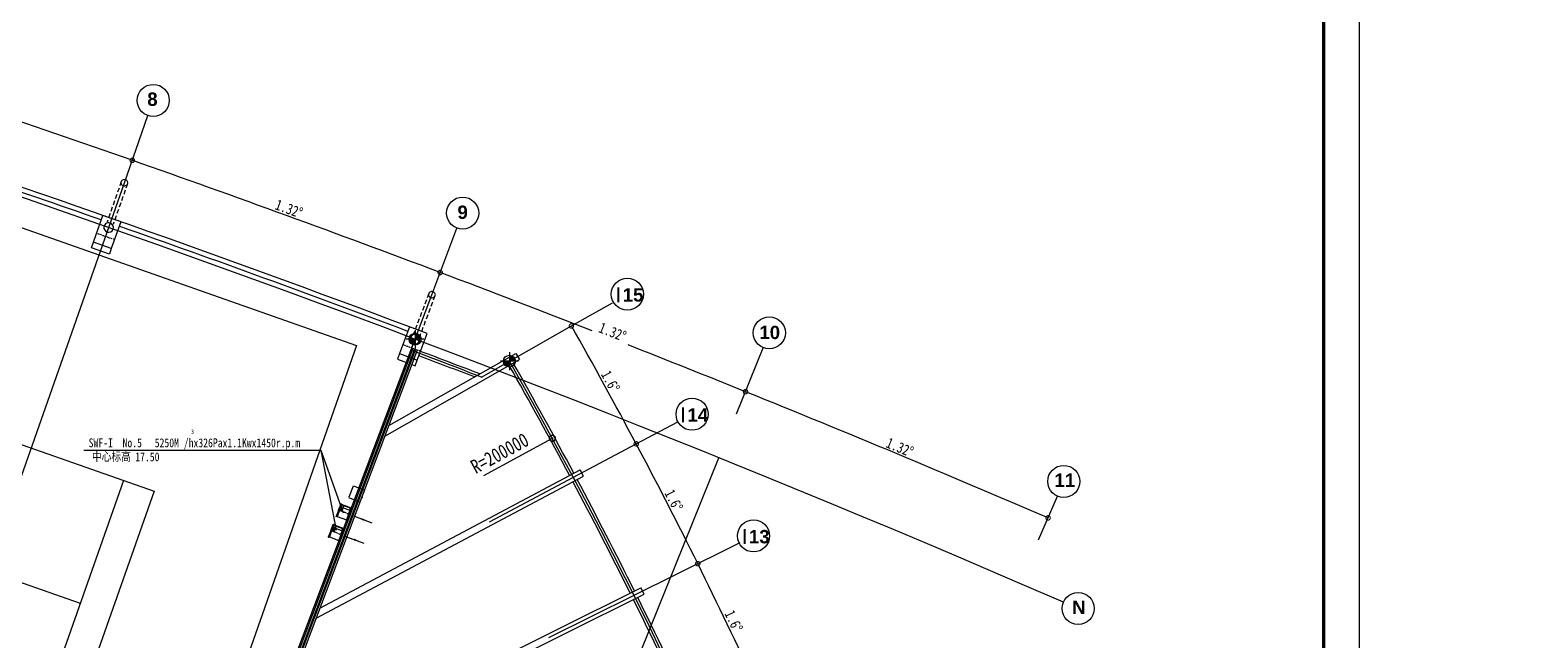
# Model space of a CAD drawing. Extents: x 23618587 to 48466785, y 42305484 to 86624613.
# Drawn here: x 24343642 to 24407137, y 43103759 to 43129440 of the extents above; entities that cross this region are included whole.
import ezdxf

# ---------------------------------------------------------------- set-up
doc = ezdxf.new("R2010")
doc.units = 0
doc.header["$MEASUREMENT"] = 0
doc.linetypes.add('DASHDOT', pattern=[1, 0.5, -0.25, 0, -0.25])
doc.linetypes.add('HIDDEN', pattern=[9.525, 6.35, -3.175])
doc.layers.get('0').update_dxf_attribs({"linetype": 'CONTINUOUS'})
doc.layers.get('DEFPOINTS').update_dxf_attribs({"linetype": 'CONTINUOUS'})
for name, color, linetype in [('AC-FK', 4, 'CONTINUOUS'), ('AC-W', 7, 'CONTINUOUS'), ('FRAME', 7, 'CONTINUOUS'), ('场地', 5, 'CONTINUOUS'), ('楼控', 1, 'CONTINUOUS')]:
    doc.layers.add(name, color=color, linetype=linetype)
doc.styles.add('Q1', font='SimSun.ttf', dxfattribs={"width": 0.8, "height": 450})
doc.styles.add('Q200', font='SimSun.ttf', dxfattribs={"width": 0.8, "height": 450})
doc.styles.add('T-SG-01$0$Arial', font='ARIALBD.TTF')
doc.dimstyles.new('Q2', dxfattribs={"dimscale": 150, "dimtxt": 2.5, "dimasz": 2.5, "dimexe": 0, "dimexo": 0, "dimgap": 0.5, "dimtad": 1, "dimdec": 4, "dimdsep": 46, "dimtxsty": 'Q200', "dimblk1": 'DOTSMALL', "dimblk2": 'DOTSMALL', "dimsah": 1, "dimcen": 2.5, "dimadec": 0, "dimazin": 0, "dimtfac": 1, "dimtdec": 3, "dimtmove": 2, "dimatfit": 3, "dimldrblk": 'DOTSMALL', "dimfxl": 1, "dimtolj": 1, "dimtzin": 10, "dimarcsym": 0})

# ---------------------------------------------------------------- blocks, each defined once
blk = doc.blocks.new('*X126')
at = {"color": 0, "linetype": 'Continuous'}
for p, q in [((612, 1156), (625, 1152)), ((612, 1130), (625, 1127)), ((612, 1104), (625, 1101)), ((612, 1078), (625, 1075)), ((612, 1052), (625, 1049))]:
    blk.add_line(p, q, dxfattribs=at)
blk = doc.blocks.new('*X125')
at = {"color": 0, "linetype": 'Continuous'}
for p, q in [((619, 1180), (633, 1176)), ((636, 1201), (649, 1198)), ((653, 1223), (666, 1219)), ((669, 1244), (682, 1241)), ((686, 1266), (699, 1262)), ((703, 1287), (715, 1284))]:
    blk.add_line(p, q, dxfattribs=at)
blk = doc.blocks.new('*X124')
at = {"color": 0, "linetype": 'Continuous'}
for p, q in [((619, 1180), (633, 1176)), ((636, 1201), (649, 1198)), ((653, 1223), (666, 1219)), ((669, 1244), (682, 1241)), ((686, 1266), (699, 1262)), ((703, 1287), (715, 1284))]:
    blk.add_line(p, q, dxfattribs=at)
blk = doc.blocks.new('*X123')
at = {"color": 0, "linetype": 'Continuous'}
for p, q in [((697, 1046), (693, 1061)), ((703, 1046), (701, 1053))]:
    blk.add_line(p, q, dxfattribs=at)
blk = doc.blocks.new('*X122')
at = {"color": 0, "linetype": 'Continuous'}
for p, q in [((693, 1217), (676, 1233)), ((693, 1181), (676, 1198)), ((693, 1146), (676, 1162)), ((693, 1111), (676, 1127)), ((693, 1075), (676, 1092))]:
    blk.add_line(p, q, dxfattribs=at)
blk = doc.blocks.new('*X127')
at = {"color": 0, "linetype": 'Continuous'}
for p, q in [((857, 1370), (851, 1376)), ((875, 1370), (858, 1387))]:
    blk.add_line(p, q, dxfattribs=at)
blk = doc.blocks.new('*X118')
at = {"color": 0}
for p, q in [((596, 1480), (623, 1507)), ((632, 1480), (658, 1507)), ((667, 1480), (693, 1507)), ((702, 1480), (729, 1507)), ((738, 1480), (764, 1507)), ((773, 1480), (799, 1507)), ((809, 1480), (835, 1507)), ((844, 1480), (870, 1507)), ((879, 1480), (906, 1507)), ((915, 1480), (941, 1507)), ((950, 1480), (976, 1507)), ((985, 1480), (1012, 1507)), ((1021, 1480), (1047, 1507)), ((1056, 1480), (1082, 1507)), ((1091, 1480), (1118, 1507)), ((1127, 1480), (1153, 1507)), ((1162, 1480), (1188, 1507)), ((1197, 1480), (1224, 1507)), ((1233, 1480), (1259, 1507)), ((1268, 1480), (1294, 1507)), ((1304, 1480), (1330, 1507)), ((1339, 1480), (1365, 1507)), ((1374, 1480), (1398, 1504))]:
    blk.add_line(p, q, dxfattribs=at)
blk = doc.blocks.new('*X119')
at = {"color": 0}
blk.add_line((605, 1534), (604, 1535), dxfattribs=at)
blk = doc.blocks.new('*X120')
at = {"color": 0}
blk.add_line((605, 1534), (604, 1535), dxfattribs=at)
blk = doc.blocks.new('*X121')
at = {"color": 0}
blk.add_line((605, 1534), (604, 1535), dxfattribs=at)
blk = doc.blocks.new('*X128')
at = {"color": 0, "linetype": 'Continuous'}
for p, q in [((912, 1563), (905, 1569)), ((912, 1545), (905, 1552)), ((912, 1527), (905, 1534)), ((912, 1510), (905, 1516)), ((925, 1479), (905, 1499)), ((939, 1482), (935, 1487)), ((953, 1487), (947, 1492)), ((966, 1491), (961, 1497)), ((979, 1496), (974, 1501)), ((993, 1500), (987, 1505)), ((1006, 1504), (1000, 1510)), ((1019, 1509), (1014, 1514)), ((1032, 1513), (1027, 1519))]:
    blk.add_line(p, q, dxfattribs=at)
blk = doc.blocks.new('_DOTSMALL')
at = {"color": 0, "linetype": 'ByBlock', "const_width": 0.5}
blk.add_lwpolyline([(-0.0625, 0, 1), (0.0625, 0, 1)], format="xyb", close=True, dxfattribs=at)
blk = doc.blocks.new('*D149')
at = {"color": 0, "linetype": 'ByBlock'}
blk.add_arc((24149392, 42558637), 599173, 66.68798, 68.00798, dxfattribs=at)
at = {"layer": 'DEFPOINTS', "color": 0, "linetype": 'ByBlock'}
for p in [(24374518, 43116066), (24373395, 43113284), (24382275, 43110700), (24386904, 43109813), (24386112, 43107976)]:
    blk.add_point(p, dxfattribs=at)
at = {"color": 0, "linetype": 'ByBlock', "xscale": 375, "yscale": 375, "zscale": 375}
for p, rotation in [((24373769, 43114211), 158.0079804353178), ((24386508, 43108895), 336.6879804355053)]:
    blk.add_blockref('_DOTSMALL', p, dxfattribs=dict(at, rotation=rotation))
at = {"color": 0, "linetype": 'ByBlock', "insert": (24380269, 43111866), "char_height": 450, "attachment_point": 5, "rotation": 337.34798, "style": 'Q200'}
blk.add_mtext('\\A1;1.32°', dxfattribs=at)
blk = doc.blocks.new('*D150')
at = {"color": 0, "linetype": 'ByBlock'}
for start, end in [(68.671998, 69.32798), (68.00798, 68.51632)]:
    blk.add_arc((24149392, 42558637), 599173, start, end, dxfattribs=at)
at = {"layer": 'DEFPOINTS', "color": 0, "linetype": 'ByBlock'}
for p in [(24361264, 43120168), (24360558, 43118297), (24365210, 43117592), (24374518, 43116066), (24373395, 43113284)]:
    blk.add_point(p, dxfattribs=at)
at = {"color": 0, "linetype": 'ByBlock', "xscale": 375, "yscale": 375, "zscale": 375}
for p, rotation in [((24360911, 43119232), 159.327980435411), ((24373769, 43114211), 338.0079804353209)]:
    blk.add_blockref('_DOTSMALL', p, dxfattribs=dict(at, rotation=rotation))
at = {"color": 0, "linetype": 'ByBlock', "insert": (24368171, 43116726), "char_height": 450, "attachment_point": 5, "rotation": 338.59416, "style": 'Q200'}
blk.add_mtext('\\A1;1.32°', dxfattribs=at)
blk = doc.blocks.new('A$C78551AF3')
for points in [[(500, 1500, 0.4142136), (1500, 500), (1500, 1500)], [(1500, 2500), (1500, 1500), (2500, 1500, 0.4142136)]]:
    blk.add_hatch(color=256).paths.add_polyline_path(points)
for p, q in [((1500, 0), (1500, 3000)), ((0, 1500), (3000, 1500))]:
    blk.add_line(p, q)
blk.add_circle((1500, 1500), 1000)
blk = doc.blocks.new('A$C5D383393')
at = {"xscale": 0.25, "yscale": 0.25, "zscale": 0.25}
blk.add_blockref('A$C78551AF3', (0, 0), dxfattribs=at)
blk = doc.blocks.new('*D151')
at = {"color": 0, "linetype": 'ByBlock'}
blk.add_arc((24149392, 42558637), 599173, 69.32798, 70.64798, dxfattribs=at)
at = {"layer": 'DEFPOINTS', "color": 0, "linetype": 'ByBlock'}
for p in [(24348604, 43125843), (24347609, 43123013), (24356600, 43120840), (24361264, 43120168), (24360558, 43118297)]:
    blk.add_point(p, dxfattribs=at)
at = {"color": 0, "linetype": 'ByBlock', "xscale": 375, "yscale": 375, "zscale": 375}
for p, rotation in [((24347941, 43123956), 160.6479804352744), ((24360911, 43119232), 339.3279804355679)]:
    blk.add_blockref('_DOTSMALL', p, dxfattribs=dict(at, rotation=rotation))
at = {"color": 0, "linetype": 'ByBlock', "insert": (24354542, 43121914), "char_height": 450, "attachment_point": 5, "rotation": 339.98798, "style": 'Q200'}
blk.add_mtext('\\A1;1.32°', dxfattribs=at)
blk = doc.blocks.new('*D153')
at = {"color": 0, "linetype": 'ByBlock'}
blk.add_arc((24149392, 42558637), 599173, 70.64798, 71.96798, dxfattribs=at)
at = {"layer": 'DEFPOINTS', "color": 0, "linetype": 'ByBlock'}
for p in [(24335175, 43129331), (24334556, 43127429), (24343594, 43125464), (24348604, 43125843), (24347609, 43123013)]:
    blk.add_point(p, dxfattribs=at)
at = {"color": 0, "linetype": 'ByBlock', "xscale": 375, "yscale": 375, "zscale": 375}
for p, rotation in [((24334865, 43128380), 161.967980435326), ((24347941, 43123956), 340.6479804352206)]:
    blk.add_blockref('_DOTSMALL', p, dxfattribs=dict(at, rotation=rotation))
at = {"color": 0, "linetype": 'ByBlock', "insert": (24341512, 43126490), "char_height": 450, "attachment_point": 5, "rotation": 341.30798, "style": 'Q200'}
blk.add_mtext('\\A1;1.32°', dxfattribs=at)
blk = doc.blocks.new('*D159')
at = {"color": 0, "linetype": 'ByBlock'}
blk.add_arc((24189928, 43016710), 203000, 24.8, 26.4, dxfattribs=at)
at = {"layer": 'DEFPOINTS', "color": 0, "linetype": 'ByBlock'}
for p in [(24373549, 43107860), (24370862, 43106526), (24373407, 43103570), (24376035, 43102703), (24373299, 43101439)]:
    blk.add_point(p, dxfattribs=at)
at = {"color": 0, "linetype": 'ByBlock', "xscale": 375, "yscale": 375, "zscale": 375}
for p, rotation in [((24371758, 43106970), 116.4000000003726), ((24374207, 43101858), 294.8000000000433)]:
    blk.add_blockref('_DOTSMALL', p, dxfattribs=dict(at, rotation=rotation))
at = {"color": 0, "linetype": 'ByBlock', "insert": (24373271, 43104553), "char_height": 450, "attachment_point": 5, "rotation": 295.6, "style": 'Q200'}
blk.add_mtext('\\A1;1.6°', dxfattribs=at)
blk = doc.blocks.new('*D163')
at = {"color": 0, "linetype": 'ByBlock'}
blk.add_arc((24189928, 43016710), 203000, 26.4, 28, dxfattribs=at)
at = {"layer": 'DEFPOINTS', "color": 0, "linetype": 'ByBlock'}
for p in [(24370921, 43112945), (24368284, 43111543), (24370910, 43108659), (24373549, 43107860), (24370862, 43106526)]:
    blk.add_point(p, dxfattribs=at)
at = {"color": 0, "linetype": 'ByBlock', "xscale": 375, "yscale": 375, "zscale": 375}
for p, rotation in [((24369167, 43112012), 118.0000000000445), ((24371758, 43106970), 296.4000000000236)]:
    blk.add_blockref('_DOTSMALL', p, dxfattribs=dict(at, rotation=rotation))
at = {"color": 0, "linetype": 'ByBlock', "insert": (24370747, 43109638), "char_height": 450, "attachment_point": 5, "rotation": 297.2, "style": 'Q200'}
blk.add_mtext('\\A1;1.6°', dxfattribs=at)
blk = doc.blocks.new('*D164')
at = {"color": 0, "linetype": 'ByBlock'}
blk.add_arc((24189928, 43016710), 203000, 28, 29.6, dxfattribs=at)
at = {"layer": 'DEFPOINTS', "color": 0, "linetype": 'ByBlock'}
for p in [(24367305, 43117474), (24365566, 43116486), (24368272, 43113677), (24370921, 43112945), (24368284, 43111543)]:
    blk.add_point(p, dxfattribs=at)
at = {"color": 0, "linetype": 'ByBlock', "xscale": 375, "yscale": 375, "zscale": 375}
for p, rotation in [((24366436, 43116980), 119.5999999998848), ((24369167, 43112012), 297.9999999999293)]:
    blk.add_blockref('_DOTSMALL', p, dxfattribs=dict(at, rotation=rotation))
at = {"color": 0, "linetype": 'ByBlock', "insert": (24368081, 43114650), "char_height": 450, "attachment_point": 5, "rotation": 298.8, "style": 'Q200'}
blk.add_mtext('\\A1;1.6°', dxfattribs=at)

msp = doc.modelspace()

# ---------------------------------------------------------------- linework, layer by layer
at = {"layer": 'AC-FK'}
for p, q in [((24357295.24657, 43108963.42531), (24358027.89568, 43108689.24744)), ((24356967.65523, 43108101.37556), (24357700.30434, 43107827.19769))]:
    msp.add_line(p, q, dxfattribs=at)
for points in [[(24358027.89568, 43108689.24744, 0, 80, 0), (24357603.24174, 43108848.71644, 80, 80, 0)], [(24357700.30434, 43107827.19769, 0, 80, 0), (24357275.6504, 43107986.66669, 80, 80, 0)]]:
    msp.add_lwpolyline(points, format="xyseb", dxfattribs=at)
at = {"layer": 'AC-W', "color": 7}
for p, q in [((24347609.49399, 43123012.79408), (24348603.60743, 43125843.29554)), ((24360558.19087, 43118297.24089), (24361617.09104, 43121103.68299)), ((24366435.71949, 43116979.7087), (24368163.07273, 43117960.98191)), ((24359757.56784, 43116033.70316), (24353297.34326, 43098911.92406)), ((24359944.67337, 43115963.05246), (24353307.9616, 43098373.52261)), ((24359827.73519, 43116007.21651), (24353367.51598, 43098885.45163)), ((24359874.51157, 43115989.55383), (24353414.29779, 43098867.80334)), ((24373394.50574, 43113283.83751), (24374517.93808, 43116065.54557)), ((24358579.19236, 43112344.06617), (24364249.12396, 43115565.03561)), ((24358744.8912, 43112783.2241), (24364100.9414, 43115825.88409)), ((24364100.9414, 43115825.88409), (24364249.12396, 43115565.03561)), ((24369166.61015, 43112012.23703), (24370920.68868, 43112944.89713)), ((24355845.64415, 43105099.23927), (24366800.52568, 43110924.0531)), ((24366941.36715, 43110659.16883), (24366800.52568, 43110924.0531)), ((24355685.27106, 43104674.19637), (24366941.36715, 43110659.16883)), ((24357076.35744, 43109777.40462), (24357252.84032, 43110245.22274)), ((24357252.84032, 43110245.22274), (24357720.65844, 43110068.73986)), ((24386112.08702, 43107976.4671), (24386903.56335, 43109813.19387)), ((24370862.02437, 43106525.81598), (24373549.15965, 43107859.72152)), ((24354762.06426, 43098701.19096), (24369362.19028, 43105948.75646)), ((24369495.58083, 43105680.04293), (24369362.19028, 43105948.75646)), ((24387157.33746, 43105348.264), (24385320.61069, 43106139.74033)), ((24354895.45481, 43098432.47743), (24369495.58083, 43105680.04293))]:
    msp.add_line(p, q, dxfattribs=at)
at = {"layer": 'AC-W', "color": 7, "ltscale": 1500}
for p, q in [((24328804.1815, 43069469.14159), (24347609.49399, 43123012.79408)), ((24340559.56872, 43065294.15644), (24360558.19087, 43118297.24089)), ((24362647.62328, 43114827.77054), (24366435.71949, 43116979.7087)), ((24352180.35836, 43060755.91683), (24372645.55084, 43111429.36546)), ((24362985.977, 43108725.93609), (24369166.61015, 43112012.23703)), ((24365487.75381, 43103858.0049), (24370862.02437, 43106525.81598))]:
    msp.add_line(p, q, dxfattribs=at)
at = {"layer": 'AC-W', "color": 7, "linetype": 'HIDDEN', "ltscale": 30}
for p, q in [((24347480.42757, 43123060.25074), (24346878.78148, 43121347.20667)), ((24347739.8902, 43122969.12367), (24347138.24412, 43121256.07961)), ((24360430.09816, 43118347.25064), (24359789.14953, 43116648.52088)), ((24360687.39271, 43118250.1707), (24360046.44407, 43116551.44093))]:
    msp.add_line(p, q, dxfattribs=at)
at = {"layer": 'AC-W', "color": 7, "linetype": 'ByBlock'}
msp.add_line((24362753.74076, 43110684.09005), (24365632.80805, 43112249.59487), dxfattribs=at)
at = {"layer": 'AC-W', "color": 7, "const_width": 50}
for points in [[(24347739.8902, 43122969.12367, -0.9999977471), (24347480.42757, 43123060.25074, -0.9999977471)], [(24360687.39271, 43118250.1707, -0.9999977471), (24360430.09816, 43118347.25064, -0.9999977471)]]:
    msp.add_lwpolyline(points, format="xyb", close=True, dxfattribs=at)
at = {"layer": 'AC-W', "color": 7}
for points in [[(24347457.25564, 43121370.91147), (24347059.61026, 43120238.71089), (24346304.80987, 43120503.8078), (24346702.45525, 43121636.00838)], [(24347457.25564, 43121370.91147), (24347059.61026, 43120238.71089), (24346304.80987, 43120503.8078), (24346702.45525, 43121636.00838)], [(24347059.61026, 43120238.71089), (24346976.76748, 43120002.83577), (24346221.96709, 43120267.93268), (24346304.80987, 43120503.8078)], [(24359195.29273, 43115818.18853), (24359107.08567, 43115584.41012), (24359528.11311, 43115425.55203)], [(24359715.23642, 43115354.94843), (24359855.5789, 43115301.99574), (24359943.53467, 43115535.86916)]]:
    msp.add_lwpolyline(points, dxfattribs=at)
msp.add_lwpolyline([(24360367.45496, 43116658.63972), (24359618.96173, 43116941.0541), (24359195.29273, 43115818.18853), (24359943.53467, 43115535.86916)], close=True, dxfattribs=at)
msp.add_lwpolyline([(24360367.45496, 43116658.63972), (24359618.96173, 43116941.0541), (24359195.29273, 43115818.18853), (24359943.53467, 43115535.86916)], close=True, dxfattribs=at)
for centre in [(24348827.28295, 43126480.15836), (24361855.37818, 43121735.22415), (24368791.43985, 43118317.94412), (24374770.71036, 43116691.42989), (24371516.67831, 43113261.79043), (24387170.68662, 43110433.08915), (24374107.52896, 43108136.89845), (24387777.23274, 43105081.14074)]:
    msp.add_circle(centre, 675, dxfattribs=at)
for centre, radius, start, end in [((24148759.7883, 42835660.74182), 530172.67138, 79.4743453433, 79.4743453433), ((24148766.30591, 42835659.45113), 530172.67138, 78.1227654299, 78.1227654299), ((24148779.34207, 42835656.52904), 530172.67138, 76.2090487924, 76.2090487924), ((24149392.33084, 42558636.58887), 596372.67138, 70.68636810633, 71.77581668695), ((24149392.33084, 42558636.58887), 596572.67138, 69.36639706003, 71.77581668695), ((24149392.33084, 42558636.58887), 596572.67138, 70.60952197042, 70.68635523692), ((24346947.30712, 43121126.05968), 200, 70.648022337, 250.6480223377), ((24346947.30712, 43121126.05968), 200, 70.648022337, 250.6480223377), ((24346947.30712, 43121126.05968), 200, 250.6480223377, 70.648022337), ((24346947.30712, 43121126.05968), 200, 250.6480223377, 70.648022337), ((24149392.33084, 42558636.58887), 596372.67138, 69.3664099521, 70.60950907296), ((24359852.00116, 43116425.60029), 200, 69.3279804353, 249.3279804353), ((24359852.00116, 43116425.60029), 200, 69.3279804353, 249.3279804353), ((24359852.00116, 43116425.60029), 200, 249.3279804353, 69.3279804353), ((24359852.00116, 43116425.60029), 200, 249.3279804353, 69.3279804353), ((24149392.33084, 42558636.58887), 595773.10694, 69.03290432295, 69.28952946038), ((24149392.33084, 42558636.58887), 595573.10694, 69.04872900239, 69.2895208551), ((24189928.2488, 43016709.50978), 199900, 28.0429933355, 29.5570066646), ((24189928.2488, 43016709.50978), 200100, 28.0429503637, 29.5570496365), ((24189928.2488, 43016709.50978), 199900, 26.4429933354, 27.9570066648), ((24189928.2488, 43016709.50978), 200100, 26.4429503635, 27.9570496367), ((24189928.2488, 43016709.50978), 199900, 24.8429933353, 26.3570066647), ((24189928.2488, 43016709.50978), 200100, 24.8429503634, 26.3570496365)]:
    msp.add_arc(centre, radius, start, end, dxfattribs=at)
at = {"layer": 'AC-W', "color": 7, "ltscale": 1500}
for centre, radius, start, end in [((24149392.33084, 42558636.58887), 596172.67138, 66.68798043542, 75.58253173698), ((24149392.33084, 42558636.58887), 595673.10694, 69.02213508604, 69.32798043549), ((24189928.2488, 43016709.50978), 200000, 8.5607712086, 29.6)]:
    msp.add_arc(centre, radius, start, end, dxfattribs=at)
at = {"layer": 'AC-W', "color": 7, "linetype": 'HIDDEN', "ltscale": 10}
for start, end in [(70.60947032862, 70.68640676638), (70.60947032862, 70.68640676638), (69.28952944158, 69.3664486543), (69.28952944158, 69.3664486543)]:
    msp.add_arc((24149392.33084, 42558636.58887), 595772.67138, start, end, dxfattribs=at)
at = {"layer": 'AC-W', "color": 7, "linetype": 'ByBlock'}
msp.add_point((24365632.80805, 43112249.59487), dxfattribs=at)
at = {"layer": 'FRAME'}
msp.add_lwpolyline([(24221262.63462, 43033036.28865), (24221262.63462, 43159186.28865), (24399612.63462, 43159186.28865), (24399612.63462, 43033036.28865)], close=True, dxfattribs=at)
at = {"layer": 'FRAME', "const_width": 135}
msp.add_lwpolyline([(24225012.63462, 43034536.28865), (24225012.63462, 43157686.28865), (24398112.63462, 43157686.28865), (24398112.63462, 43034536.28865)], close=True, dxfattribs=at)
at = {"layer": '场地', "color": 7}
for p, q in [((24335690.40734, 43123781.02399), (24357390.91848, 43116159.48765)), ((24357390.91848, 43116159.48765), (24343804.70152, 43077475.96779)), ((24338511.03621, 43113659.48703), (24348861.23652, 43110024.34557)), ((24347568.64086, 43110478.32404), (24339691.94874, 43088051.31752)), ((24348861.23652, 43110024.34557), (24340984.5444, 43087597.33906)), ((24337986.06114, 43108030.40841), (24345751.07013, 43105303.22388))]:
    msp.add_line(p, q, dxfattribs=at)
at = {"layer": '楼控'}
for p, q in [((24355902.90054, 43111737.86141), (24345900.67329, 43111737.86141)), ((24356546.90054, 43108375.86141), (24355902.90054, 43111737.86141)), ((24356836.70409, 43109093.66148), (24355902.90054, 43111737.86141)), ((24356630.38713, 43109219.90931), (24356525.52829, 43108944.38523)), ((24356525.61109, 43108944.35371), (24356535.62762, 43108940.54163)), ((24356535.62762, 43108940.54163), (24356640.48646, 43109216.06571)), ((24356640.48646, 43109216.06571), (24356544.36586, 43108963.50197)), ((24356544.36586, 43108963.50197), (24356569.40718, 43108953.97175)), ((24356569.40718, 43108953.97175), (24356665.52779, 43109206.53549)), ((24356665.52779, 43109206.53549), (24356571.59174, 43108959.71184)), ((24356571.59174, 43108959.71184), (24356964.74056, 43108810.08743)), ((24356619.17026, 43108941.60442), (24356611.65786, 43108944.46349)), ((24356630.41815, 43109219.8975), (24356719.41351, 43109453.73917)), ((24356719.47952, 43109453.83298), (24356735.8538, 43109496.85757)), ((24356723.22009, 43109466.17116), (24356723.22009, 43109466.17116)), ((24356728.17314, 43109465.26775), (24357187.75205, 43109290.3614)), ((24356733.63454, 43109479.61796), (24357193.21345, 43109304.71161)), ((24356734.95953, 43109483.09949), (24356741.54417, 43109476.40498)), ((24356735.8538, 43109496.85757), (24356743.95017, 43109493.51754)), ((24356738.13523, 43109491.44385), (24356743.25471, 43109486.23894)), ((24356743.95017, 43109493.51754), (24356742.90662, 43109480.60424)), ((24356742.90662, 43109480.60424), (24356748.6858, 43109475.44692)), ((24356748.6858, 43109475.44692), (24356748.16815, 43109474.08677)), ((24356947.59096, 43109398.19052), (24356949.30052, 43109402.68252)), ((24356947.59096, 43109398.19052), (24356949.30052, 43109402.68252)), ((24356949.30052, 43109402.68252), (24356984.03385, 43109389.46372)), ((24356949.30052, 43109402.68252), (24356984.03385, 43109389.46372)), ((24356965.06013, 43108803.39432), (24357061.18073, 43109055.95806)), ((24356978.85909, 43108771.85678), (24357083.71793, 43109047.38087)), ((24356984.03385, 43109389.46372), (24356982.32428, 43109384.97172)), ((24356984.03385, 43109389.46372), (24356982.32428, 43109384.97172)), ((24357083.71793, 43109047.38087), (24356987.59732, 43108794.81712)), ((24357093.73446, 43109043.56878), (24356988.87562, 43108768.0447)), ((24357187.6705, 43109290.39244), (24357093.73446, 43109043.56878)), ((24357173.59456, 43109313.73532), (24357173.07691, 43109312.37517)), ((24357180.21324, 43109314.17427), (24357173.59456, 43109313.73532)), ((24357187.03598, 43109321.93025), (24357180.21324, 43109314.17427)), ((24357198.1559, 43109317.69823), (24357187.03598, 43109321.93025)), ((24357187.33973, 43109289.27798), (24357198.1559, 43109317.69823)), ((24356302.79579, 43108357.85957), (24356197.93695, 43108082.33548)), ((24356208.03628, 43108078.49188), (24356312.89512, 43108354.01596)), ((24356312.89512, 43108354.01596), (24356216.77452, 43108101.45222)), ((24356241.81584, 43108091.922), (24356337.93645, 43108344.48575)), ((24356337.93645, 43108344.48575), (24356244.0004, 43108097.66209)), ((24356302.82681, 43108357.84776), (24356391.82217, 43108591.68942)), ((24356391.88818, 43108591.78323), (24356408.26246, 43108634.80782)), ((24356395.62875, 43108604.12141), (24356395.62875, 43108604.12141)), ((24356400.5818, 43108603.218), (24356860.16071, 43108428.31165)), ((24356406.0432, 43108617.56822), (24356865.62211, 43108442.66187)), ((24356407.36819, 43108621.04974), (24356413.95283, 43108614.35523)), ((24356408.26246, 43108634.80782), (24356416.35883, 43108631.46779)), ((24356410.54389, 43108629.3941), (24356415.66337, 43108624.1892)), ((24356416.35883, 43108631.46779), (24356415.31527, 43108618.55449)), ((24356415.31527, 43108618.55449), (24356421.09446, 43108613.39717)), ((24356421.09446, 43108613.39717), (24356420.57681, 43108612.03702)), ((24356619.99961, 43108536.14077), (24356621.70918, 43108540.63277)), ((24356619.99961, 43108536.14077), (24356621.70918, 43108540.63277)), ((24356621.70918, 43108540.63277), (24356656.4425, 43108527.41398)), ((24356621.70918, 43108540.63277), (24356656.4425, 43108527.41398)), ((24356656.4425, 43108527.41398), (24356654.73294, 43108522.92198)), ((24356656.4425, 43108527.41398), (24356654.73294, 43108522.92198)), ((24356860.07916, 43108428.34269), (24356766.14311, 43108181.51903)), ((24356846.00322, 43108451.68558), (24356845.48557, 43108450.32542)), ((24356852.6219, 43108452.12452), (24356846.00322, 43108451.68558)), ((24356859.44464, 43108459.8805), (24356852.6219, 43108452.12452)), ((24356870.56455, 43108455.64849), (24356859.44464, 43108459.8805)), ((24356859.74839, 43108427.22823), (24356870.56455, 43108455.64849)), ((24356919.66617, 43108827.24182), (24356927.17857, 43108824.38275)), ((24356987.59732, 43108794.81712), (24356965.06013, 43108803.39432)), ((24356988.87562, 43108768.0447), (24356978.85909, 43108771.85678)), ((24356198.01975, 43108082.30397), (24356208.03628, 43108078.49188)), ((24356216.77452, 43108101.45222), (24356241.81584, 43108091.922)), ((24356244.0004, 43108097.66209), (24356637.14921, 43107948.03768)), ((24356291.57892, 43108079.55468), (24356284.06652, 43108082.41374)), ((24356592.07483, 43107965.19207), (24356599.58723, 43107962.33301)), ((24356637.46879, 43107941.34457), (24356733.58939, 43108193.90832)), ((24356660.00598, 43107932.76738), (24356637.46879, 43107941.34457)), ((24356651.26774, 43107909.80704), (24356756.12658, 43108185.33112)), ((24356661.28427, 43107905.99495), (24356651.26774, 43107909.80704)), ((24356756.12658, 43108185.33112), (24356660.00598, 43107932.76738)), ((24356766.14311, 43108181.51903), (24356661.28427, 43107905.99495))]:
    msp.add_line(p, q, dxfattribs=at)
at = {"layer": '楼控', "color": 7}
for p, q in [((24357526.09225, 43109564.78117), (24357058.27413, 43109741.26405)), ((24357720.65844, 43110068.73986), (24357544.17556, 43109600.92174))]:
    msp.add_line(p, q, dxfattribs=at)
at = {"layer": '楼控', "linetype": 'DASHDOT'}
for p, q in [((24356740.65176, 43109177.94484), (24356615.44514, 43109225.59593)), ((24357093.73446, 43109043.56878), (24356630.46993, 43109219.8778)), ((24356998.57742, 43109079.7836), (24357106.25512, 43109038.80367)), ((24356413.06042, 43108315.8951), (24356287.8538, 43108363.54618)), ((24356766.14311, 43108181.51903), (24356302.87859, 43108357.82805)), ((24356670.98608, 43108217.73386), (24356778.66378, 43108176.75393))]:
    msp.add_line(p, q, dxfattribs=at)
at = {"layer": '楼控', "linetype": 'Continuous'}
for p, q in [((24356684.77808, 43109288.15862), (24356655.32018, 43109210.75589)), ((24356684.77808, 43109288.15862), (24356655.32018, 43109210.75589)), ((24356663.0387, 43109207.81838), (24356691.58111, 43109282.81562)), ((24356663.0387, 43109207.81838), (24356691.58111, 43109282.81562)), ((24356777.91375, 43109341.3269), (24356684.77808, 43109288.15862)), ((24356777.91375, 43109341.3269), (24356684.77808, 43109288.15862)), ((24356775.51194, 43109332.11369), (24356691.58111, 43109282.81562)), ((24356775.51194, 43109332.11369), (24356691.58111, 43109282.81562)), ((24356691.99839, 43109196.45837), (24356734.61291, 43109308.43107)), ((24356691.99839, 43109196.45837), (24356734.61291, 43109308.43107)), ((24356695.58151, 43109205.87327), (24356712.97154, 43109199.25498)), ((24356695.58151, 43109205.87327), (24356712.97154, 43109199.25498)), ((24356728.57614, 43109403.13661), (24356699.08736, 43109296.62966)), ((24356728.57614, 43109403.13661), (24356699.08736, 43109296.62966)), ((24356748.26114, 43109316.10751), (24356704.95114, 43109202.30739)), ((24356748.26114, 43109316.10751), (24356704.95114, 43109202.30739)), ((24356710.35884, 43109209.47019), (24356708.01643, 43109210.36166)), ((24356710.35884, 43109209.47019), (24356708.01643, 43109210.36166)), ((24356710.12946, 43109204.63969), (24356710.35884, 43109209.47019)), ((24356710.12946, 43109204.63969), (24356710.35884, 43109209.47019)), ((24356713.87731, 43109203.21334), (24356710.12946, 43109204.63969)), ((24356713.87731, 43109203.21334), (24356710.12946, 43109204.63969)), ((24356710.70285, 43109189.34049), (24356713.87731, 43109203.21334)), ((24356710.70285, 43109189.34049), (24356713.87731, 43109203.21334)), ((24356739.40747, 43109494.78675), (24356723.75598, 43109453.66136)), ((24356727.1634, 43109462.61458), (24356725.20276, 43109457.46287)), ((24356763.16584, 43109412.75889), (24356728.57614, 43109403.13661)), ((24356763.16584, 43109412.75889), (24356728.57614, 43109403.13661)), ((24356812.42723, 43109433.18936), (24356730.60171, 43109437.72412)), ((24356812.42723, 43109433.18936), (24356731.83134, 43109437.65598)), ((24356799.89226, 43109437.95991), (24356732.11678, 43109441.57868)), ((24356734.61291, 43109308.43107), (24356734.61291, 43109308.43107)), ((24356734.61291, 43109308.43107), (24356734.61291, 43109308.43107)), ((24356799.89226, 43109437.95991), (24356735.05251, 43109441.42193)), ((24356741.07, 43109177.76426), (24356797.57952, 43109326.24704)), ((24356741.07, 43109177.76426), (24356797.57952, 43109326.24704)), ((24356775.59532, 43109340.93516), (24356763.16584, 43109412.75889)), ((24356775.59532, 43109340.93516), (24356763.16584, 43109412.75889)), ((24356767.11868, 43109167.8467), (24356827.01751, 43109325.23514)), ((24356767.12526, 43109167.86397), (24356827.01751, 43109325.23514)), ((24356793.66892, 43109318.87396), (24356775.51194, 43109332.11369)), ((24356793.66892, 43109318.87396), (24356775.51194, 43109332.11369)), ((24356797.57952, 43109326.24704), (24356777.91375, 43109341.3269)), ((24356797.57952, 43109326.24704), (24356777.91375, 43109341.3269)), ((24356827.01751, 43109325.23514), (24357103.91931, 43109219.85197)), ((24356827.01751, 43109325.23514), (24357103.91931, 43109219.85197)), ((24356833.21623, 43109322.87603), (24356845.22527, 43109419.51426)), ((24356833.21623, 43109322.87603), (24356845.22527, 43109419.51426)), ((24357104.86275, 43109219.42861), (24357044.99325, 43109062.11722)), ((24357104.86275, 43109219.42861), (24357044.99325, 43109062.11722)), ((24357119.23263, 43109315.23266), (24357085.56646, 43109226.77239)), ((24357119.23263, 43109315.23266), (24357085.56646, 43109226.77239)), ((24357085.56646, 43109226.77239), (24357104.86275, 43109219.42861)), ((24357085.56646, 43109226.77239), (24357104.86275, 43109219.42861)), ((24356357.18674, 43108426.10888), (24356327.72884, 43108348.70614)), ((24356357.18674, 43108426.10888), (24356327.72884, 43108348.70614)), ((24356335.44735, 43108345.76863), (24356363.98977, 43108420.76587)), ((24356335.44735, 43108345.76863), (24356363.98977, 43108420.76587)), ((24356450.3224, 43108479.27716), (24356357.18674, 43108426.10888)), ((24356450.3224, 43108479.27716), (24356357.18674, 43108426.10888)), ((24356447.9206, 43108470.06394), (24356363.98977, 43108420.76587)), ((24356447.9206, 43108470.06394), (24356363.98977, 43108420.76587)), ((24356364.40705, 43108334.40863), (24356407.02157, 43108446.38133)), ((24356364.40705, 43108334.40863), (24356407.02157, 43108446.38133)), ((24356367.99017, 43108343.82353), (24356385.3802, 43108337.20524)), ((24356367.99017, 43108343.82353), (24356385.3802, 43108337.20524)), ((24356400.9848, 43108541.08687), (24356371.49602, 43108434.57992)), ((24356400.9848, 43108541.08687), (24356371.49602, 43108434.57992)), ((24356420.6698, 43108454.05776), (24356377.3598, 43108340.25764)), ((24356420.6698, 43108454.05776), (24356377.3598, 43108340.25764)), ((24356382.7675, 43108347.42044), (24356380.42509, 43108348.31192)), ((24356382.7675, 43108347.42044), (24356380.42509, 43108348.31192)), ((24356382.53812, 43108342.58995), (24356382.7675, 43108347.42044)), ((24356382.53812, 43108342.58995), (24356382.7675, 43108347.42044)), ((24356386.28597, 43108341.16359), (24356382.53812, 43108342.58995)), ((24356386.28597, 43108341.16359), (24356382.53812, 43108342.58995)), ((24356383.11151, 43108327.29075), (24356386.28597, 43108341.16359)), ((24356383.11151, 43108327.29075), (24356386.28597, 43108341.16359)), ((24356411.81613, 43108632.73701), (24356396.16464, 43108591.61162)), ((24356399.57205, 43108600.56483), (24356397.61142, 43108595.41312)), ((24356435.5745, 43108550.70914), (24356400.9848, 43108541.08687)), ((24356435.5745, 43108550.70914), (24356400.9848, 43108541.08687)), ((24356484.83589, 43108571.13961), (24356403.01037, 43108575.67438)), ((24356484.83589, 43108571.13961), (24356404.24, 43108575.60623)), ((24356472.30092, 43108575.91017), (24356404.52544, 43108579.52893)), ((24356407.02157, 43108446.38133), (24356407.02157, 43108446.38133)), ((24356407.02157, 43108446.38133), (24356407.02157, 43108446.38133)), ((24356472.30092, 43108575.91017), (24356407.46117, 43108579.37218)), ((24356413.47866, 43108315.71451), (24356469.98818, 43108464.1973)), ((24356413.47866, 43108315.71451), (24356469.98818, 43108464.1973)), ((24356448.00398, 43108478.88542), (24356435.5745, 43108550.70914)), ((24356448.00398, 43108478.88542), (24356435.5745, 43108550.70914)), ((24356439.52734, 43108305.79696), (24356499.42617, 43108463.18539)), ((24356439.53392, 43108305.81423), (24356499.42617, 43108463.18539)), ((24356466.07757, 43108456.82421), (24356447.9206, 43108470.06394)), ((24356466.07757, 43108456.82421), (24356447.9206, 43108470.06394)), ((24356469.98818, 43108464.1973), (24356450.3224, 43108479.27716)), ((24356469.98818, 43108464.1973), (24356450.3224, 43108479.27716)), ((24356499.42617, 43108463.18539), (24356776.32797, 43108357.80222)), ((24356499.42617, 43108463.18539), (24356776.32797, 43108357.80222)), ((24356505.62489, 43108460.82629), (24356517.63393, 43108557.46452)), ((24356505.62489, 43108460.82629), (24356517.63393, 43108557.46452)), ((24356777.27141, 43108357.37887), (24356717.40191, 43108200.06747)), ((24356777.27141, 43108357.37887), (24356717.40191, 43108200.06747)), ((24356791.64129, 43108453.18291), (24356757.97512, 43108364.72264)), ((24356791.64129, 43108453.18291), (24356757.97512, 43108364.72264)), ((24356757.97512, 43108364.72264), (24356777.27141, 43108357.37887)), ((24356757.97512, 43108364.72264), (24356777.27141, 43108357.37887))]:
    msp.add_line(p, q, dxfattribs=at)
at = {"layer": '楼控', "linetype": 'DASHDOT'}
for centre in [(24356730.92841, 43109449.47576), (24356403.33707, 43108587.42602)]:
    msp.add_ellipse(centre, major_axis=(11.44889, -4.35722), ratio=0.9551020408, start_param=3.1415926536, end_param=5.0342109846, dxfattribs=at)
at = {"layer": '楼控', "linetype": 'Continuous'}
for centre, major_axis, start_param, end_param in [((24356732.34266, 43109450.39345), (8.58667, -3.26791), 3.1415926536, 5.0363078164), ((24356743.04927, 43109448.37633), (12.80357, -4.87278), 4.8526607193, 4.9164344139), ((24356743.04927, 43109448.37633), (12.80357, -4.87278), 4.8526607193, 4.9164344139), ((24356404.75131, 43108588.3437), (8.58667, -3.26791), 3.1415926536, 5.0363078164), ((24356415.45793, 43108586.32658), (12.80357, -4.87278), 4.8526607193, 4.9164344139), ((24356415.45793, 43108586.32658), (12.80357, -4.87278), 4.8526607193, 4.9164344139)]:
    msp.add_ellipse(centre, major_axis=major_axis, ratio=0.9551020408, start_param=start_param, end_param=end_param, dxfattribs=at)
at = {"layer": '楼控', "color": 0, "linetype": 'ByBlock'}
for p in [(24357625.87733, 43109749.93837), (24357295.24657, 43108963.42531), (24356967.65523, 43108101.37556)]:
    msp.add_point(p, dxfattribs=at)

# ---------------------------------------------------------------- block references
at = {"layer": 'AC-W', "color": 7, "rotation": 180}
for p in [(24360227.00154, 43116800.60041), (24364202.23508, 43115872.88321)]:
    msp.add_blockref('A$C5D383393', p, dxfattribs=at)
at = {"layer": 'AC-W', "color": 7, "linetype": 'ByBlock', "xscale": 500, "yscale": 500, "zscale": 500, "rotation": 28.53532057466012}
msp.add_blockref('_DOTSMALL', (24365632.80805, 43112249.59487), dxfattribs=at)
at = {"layer": '楼控', "linetype": 'Continuous', "xscale": 0.6125, "yscale": 0.585, "zscale": 0.6125}
for name, p, rotation in [('*X126', (24356090.8459, 43108781.24228), 339.1641971931792), ('*X126', (24356090.8459, 43108781.24228), 339.1641971931792), ('*X125', (24356090.8459, 43108781.24228), 339.1641971931792), ('*X124', (24356090.8459, 43108781.24228), 339.1641971931792), ('*X124', (24356090.8459, 43108781.24228), 339.1641971931792), ('*X125', (24356090.8459, 43108781.24228), 339.1641971931792), ('*X122', (24356090.8459, 43108781.24228), 339.1641971931792), ('*X122', (24356090.8459, 43108781.24228), 339.1641971931792), ('*X123', (24356090.8459, 43108781.24228), 339.1641971931792), ('*X123', (24356090.8459, 43108781.24228), 339.1641971931792), ('*X128', (24355889.28946, 43108831.66461), 339.1641971931792), ('*X127', (24356404.71628, 43108747.21891), 339.1641971931792), ('*X126', (24355763.25456, 43107919.19254), 339.1641971931791), ('*X126', (24355763.25456, 43107919.19254), 339.1641971931791), ('*X125', (24355763.25456, 43107919.19254), 339.1641971931791), ('*X124', (24355763.25456, 43107919.19254), 339.1641971931791), ('*X124', (24355763.25456, 43107919.19254), 339.1641971931791), ('*X125', (24355763.25456, 43107919.19254), 339.1641971931791), ('*X122', (24355763.25456, 43107919.19254), 339.1641971931791), ('*X122', (24355763.25456, 43107919.19254), 339.1641971931791), ('*X123', (24355763.25456, 43107919.19254), 339.1641971931791), ('*X123', (24355763.25456, 43107919.19254), 339.1641971931791), ('*X128', (24355561.69812, 43107969.61487), 339.1641971931791), ('*X127', (24356077.12494, 43107885.16917), 339.1641971931791)]:
    msp.add_blockref(name, p, dxfattribs=dict(at, rotation=rotation))
at = {"layer": '楼控', "xscale": 0.6125, "yscale": 0.585, "zscale": 0.6125}
for name, p, rotation in [('*X118', (24356078.32524, 43108786.00739), 339.1641971931792), ('*X119', (24356078.32524, 43108786.00739), 339.1641971931792), ('*X120', (24356078.32524, 43108786.00739), 339.1641971931792), ('*X121', (24356078.32524, 43108786.00739), 339.1641971931792), ('*X118', (24355750.7339, 43107923.95765), 339.1641971931791), ('*X119', (24355750.7339, 43107923.95765), 339.1641971931791), ('*X120', (24355750.7339, 43107923.95765), 339.1641971931791), ('*X121', (24355750.7339, 43107923.95765), 339.1641971931791)]:
    msp.add_blockref(name, p, dxfattribs=dict(at, rotation=rotation))

# ---------------------------------------------------------------- texts
at = {"layer": 'AC-W', "color": 7, "style": 'T-SG-01$0$Arial'}
for s, height, p in [('8', 562.5, (24348572.49444, 43126251.61884)), ('9', 562.5, (24361638.08966, 43121488.68463)), ('Ⅰ', 637.5, (24367981.23129, 43117975.375)), ('15', 562.5, (24368595.41898, 43118006.87487)), ('10', 562.5, (24374350.17184, 43116426.14037)), ('Ⅰ', 637.5, (24370706.46975, 43112919.22132)), ('14', 562.5, (24371320.65744, 43112950.72118)), ('11', 562.5, (24386778.6481, 43110204.54963)), ('Ⅰ', 637.5, (24373297.3204, 43107794.32933)), ('13', 562.5, (24373911.50809, 43107825.8292)), ('N', 562.5, (24387522.44423, 43104852.60122))]:
    msp.add_text(s, height=height, dxfattribs=at).set_placement(p)
at = {"layer": 'AC-W', "color": 7, "style": 'Q1', "width": 0.8}
msp.add_text('R=200000', height=600, rotation=28.5353205747, dxfattribs=at).set_placement((24362410.02184, 43110735.40054))
at = {"layer": '楼控', "color": 7, "style": 'Q1', "width": 0.8}
for s, height, p in [('SWF-I  No.5', 375, (24346104.64589, 43111870.74698)), ('5250M /hx326Pax1.1Kwx1450r.p.m', 375, (24348887.77843, 43111870.74698)), ('3', 187.5, (24350415.49844, 43112436.06362)), ('中心标高', 375, (24346244.82648, 43111297.46435)), ('17.50', 375, (24348067.57396, 43111280.1069))]:
    msp.add_text(s, height=height, dxfattribs=at).set_placement(p)

# ---------------------------------------------------------------- dimensions: what is measured, and where the dimension line sits
at = {"layer": 'AC-W', "color": 7}
for base, line1, line2, picture, middle in [((24343593.70956, 43125464.35339), ((24334555.74872, 43127429.21669), (24335174.8456, 43129330.98404)), ((24347609.49399, 43123012.79408), (24348603.60743, 43125843.29554)), '*D153', (24341511.96525, 43126490.02929)), ((24356599.79323, 43120840.25095), ((24360558.03711, 43118296.83337), (24361264.07306, 43120168.06645)), ((24347609.49399, 43123012.79408), (24348603.60743, 43125843.29554)), '*D151', (24354542.22914, 43121913.61037)), ((24368271.73974, 43113676.51056), ((24368283.66256, 43111542.76547), (24370920.68868, 43112944.89713)), ((24365566.22456, 43116485.76683), (24367305.21442, 43117473.65057)), '*D164', (24368081.39686, 43114650.03173)), ((24382275.195, 43110699.50349), ((24386112.08702, 43107976.4671), (24386903.56335, 43109813.19387)), ((24373394.50574, 43113283.83751), (24374517.93808, 43116065.54557)), '*D149', (24380269.25404, 43111866.49592)), ((24370909.68386, 43108659.06206), ((24368283.66256, 43111542.76547), (24370920.68868, 43112944.89713)), ((24370862.02437, 43106525.81598), (24373549.15965, 43107859.72152)), '*D163', (24370746.59749, 43109637.51835)), ((24373406.5041, 43103569.91407), ((24373299.29947, 43101438.83044), (24376034.78086, 43102702.80029)), ((24370862.02437, 43106525.81598), (24373549.15965, 43107859.72152)), '*D159', (24373270.80142, 43104552.54251))]:
    dim = msp.add_angular_dim_2l(base=base, line1=line1, line2=line2, dimstyle='Q2', override={"dimadec": 4, "dimazin": 2}, dxfattribs=at)
    dim.commit()
    dim.dimension.update_dxf_attribs({"geometry": picture, "text_midpoint": middle})
dim = msp.add_angular_dim_2l(base=(24365209.84292, 43117591.58849), line1=((24360558.03711, 43118296.83337), (24361264.07306, 43120168.06645)), line2=((24373394.50574, 43113283.83751), (24374517.93808, 43116065.54557)), dimstyle='Q2', override={"dimadec": 4, "dimazin": 2}, dxfattribs=at)
dim.commit()
dim.dimension.update_dxf_attribs({"geometry": '*D150', "text_midpoint": (24368170.86016, 43116726.11644), "dimtype": 130})

doc.saveas('drawing.dxf')
